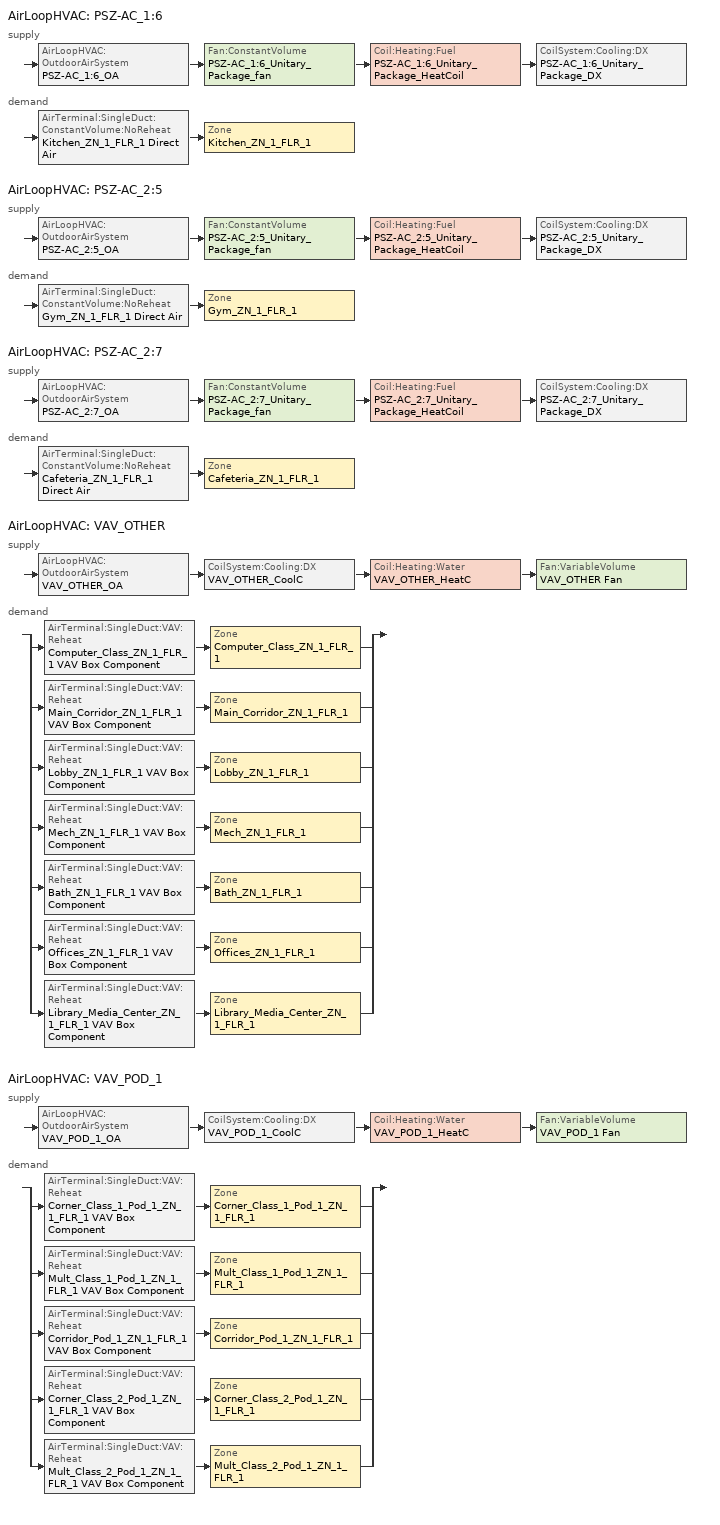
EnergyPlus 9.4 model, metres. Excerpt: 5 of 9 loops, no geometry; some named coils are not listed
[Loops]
AirLoopHVAC 'PSZ-AC_1:6'
 supply: AirLoopHVAC:OutdoorAirSystem 'PSZ-AC_1:6_OA' > Fan:ConstantVolume 'PSZ-AC_1:6_Unitary_Package_fan' > Coil:Heating:Fuel 'PSZ-AC_1:6_Unitary_Package_HeatCoil' > CoilSystem:Cooling:DX 'PSZ-AC_1:6_Unitary_Package_DX'
 demand: AirTerminal:SingleDuct:ConstantVolume:NoReheat 'Kitchen_ZN_1_FLR_1 Direct Air' > Zone 'Kitchen_ZN_1_FLR_1'
AirLoopHVAC 'PSZ-AC_2:5'
 supply: AirLoopHVAC:OutdoorAirSystem 'PSZ-AC_2:5_OA' > Fan:ConstantVolume 'PSZ-AC_2:5_Unitary_Package_fan' > Coil:Heating:Fuel 'PSZ-AC_2:5_Unitary_Package_HeatCoil' > CoilSystem:Cooling:DX 'PSZ-AC_2:5_Unitary_Package_DX'
 demand: AirTerminal:SingleDuct:ConstantVolume:NoReheat 'Gym_ZN_1_FLR_1 Direct Air' > Zone 'Gym_ZN_1_FLR_1'
AirLoopHVAC 'PSZ-AC_2:7'
 supply: AirLoopHVAC:OutdoorAirSystem 'PSZ-AC_2:7_OA' > Fan:ConstantVolume 'PSZ-AC_2:7_Unitary_Package_fan' > Coil:Heating:Fuel 'PSZ-AC_2:7_Unitary_Package_HeatCoil' > CoilSystem:Cooling:DX 'PSZ-AC_2:7_Unitary_Package_DX'
 demand: AirTerminal:SingleDuct:ConstantVolume:NoReheat 'Cafeteria_ZN_1_FLR_1 Direct Air' > Zone 'Cafeteria_ZN_1_FLR_1'
AirLoopHVAC 'VAV_OTHER'
 supply: AirLoopHVAC:OutdoorAirSystem 'VAV_OTHER_OA' > CoilSystem:Cooling:DX 'VAV_OTHER_CoolC' > Coil:Heating:Water 'VAV_OTHER_HeatC' > Fan:VariableVolume 'VAV_OTHER Fan'
 demand: split
  | AirTerminal:SingleDuct:VAV:Reheat 'Computer_Class_ZN_1_FLR_1 VAV Box Component' > Zone 'Computer_Class_ZN_1_FLR_1'
  | AirTerminal:SingleDuct:VAV:Reheat 'Main_Corridor_ZN_1_FLR_1 VAV Box Component' > Zone 'Main_Corridor_ZN_1_FLR_1'
  | AirTerminal:SingleDuct:VAV:Reheat 'Lobby_ZN_1_FLR_1 VAV Box Component' > Zone 'Lobby_ZN_1_FLR_1'
  | AirTerminal:SingleDuct:VAV:Reheat 'Mech_ZN_1_FLR_1 VAV Box Component' > Zone 'Mech_ZN_1_FLR_1'
  | AirTerminal:SingleDuct:VAV:Reheat 'Bath_ZN_1_FLR_1 VAV Box Component' > Zone 'Bath_ZN_1_FLR_1'
  | AirTerminal:SingleDuct:VAV:Reheat 'Offices_ZN_1_FLR_1 VAV Box Component' > Zone 'Offices_ZN_1_FLR_1'
  | AirTerminal:SingleDuct:VAV:Reheat 'Library_Media_Center_ZN_1_FLR_1 VAV Box Component' > Zone 'Library_Media_Center_ZN_1_FLR_1'
AirLoopHVAC 'VAV_POD_1'
 supply: AirLoopHVAC:OutdoorAirSystem 'VAV_POD_1_OA' > CoilSystem:Cooling:DX 'VAV_POD_1_CoolC' > Coil:Heating:Water 'VAV_POD_1_HeatC' > Fan:VariableVolume 'VAV_POD_1 Fan'
 demand: split
  | AirTerminal:SingleDuct:VAV:Reheat 'Corner_Class_1_Pod_1_ZN_1_FLR_1 VAV Box Component' > Zone 'Corner_Class_1_Pod_1_ZN_1_FLR_1'
  | AirTerminal:SingleDuct:VAV:Reheat 'Mult_Class_1_Pod_1_ZN_1_FLR_1 VAV Box Component' > Zone 'Mult_Class_1_Pod_1_ZN_1_FLR_1'
  | AirTerminal:SingleDuct:VAV:Reheat 'Corridor_Pod_1_ZN_1_FLR_1 VAV Box Component' > Zone 'Corridor_Pod_1_ZN_1_FLR_1'
  | AirTerminal:SingleDuct:VAV:Reheat 'Corner_Class_2_Pod_1_ZN_1_FLR_1 VAV Box Component' > Zone 'Corner_Class_2_Pod_1_ZN_1_FLR_1'
  | AirTerminal:SingleDuct:VAV:Reheat 'Mult_Class_2_Pod_1_ZN_1_FLR_1 VAV Box Component' > Zone 'Mult_Class_2_Pod_1_ZN_1_FLR_1'
[AirLoopHVAC] Design supply air flow rate=Autosize
PSZ-AC_1:6; PSZ-AC_2:5; PSZ-AC_2:7; VAV_OTHER; VAV_POD_1
[AirTerminal:SingleDuct:ConstantVolume:NoReheat] Availability schedule=ALWAYS_ON; Maximum air flow rate=Autosize
Cafeteria_ZN_1_FLR_1 Direct Air; Gym_ZN_1_FLR_1 Direct Air; Kitchen_ZN_1_FLR_1 Direct Air
[AirTerminal:SingleDuct:VAV:Reheat] Availability schedule=ALWAYS_ON; Convergence tolerance=0.001; Damper heating action=ReverseWithLimits; Maximum air flow rate=Autosize; Maximum flow fraction during reheat=0.5; Maximum hot water or steam flow rate=Autosize; Maximum reheat air temperature=40; Minimum hot water or steam flow rate=0; Zone minimum air flow input method=Constant
Name | Constant minimum air flow fraction | Reheat coil
Bath_ZN_1_FLR_1 VAV Box Component | 0.2 | Bath_ZN_1_FLR_1 VAV Box Reheat Coil
Computer_Class_ZN_1_FLR_1 VAV Box Component | 1 | Computer_Class_ZN_1_FLR_1 VAV Box Reheat Coil
Corner_Class_1_Pod_1_ZN_1_FLR_1 VAV Box Component | 0.5 | Corner_Class_1_Pod_1_ZN_1_FLR_1 VAV Box Reheat Coil
Corner_Class_2_Pod_1_ZN_1_FLR_1 VAV Box Component | 0.5 | Corner_Class_2_Pod_1_ZN_1_FLR_1 VAV Box Reheat Coil
Corridor_Pod_1_ZN_1_FLR_1 VAV Box Component | 0.2 | Corridor_Pod_1_ZN_1_FLR_1 VAV Box Reheat Coil
Library_Media_Center_ZN_1_FLR_1 VAV Box Component | 0.579947 | Library_Media_Center_ZN_1_FLR_1 VAV Box Reheat Coil
Lobby_ZN_1_FLR_1 VAV Box Component | 0.203567 | Lobby_ZN_1_FLR_1 VAV Box Reheat Coil
Main_Corridor_ZN_1_FLR_1 VAV Box Component | 0.336322 | Main_Corridor_ZN_1_FLR_1 VAV Box Reheat Coil
Mech_ZN_1_FLR_1 VAV Box Component | 0.2 | Mech_ZN_1_FLR_1 VAV Box Reheat Coil
Mult_Class_1_Pod_1_ZN_1_FLR_1 VAV Box Component | 0.651514 | Mult_Class_1_Pod_1_ZN_1_FLR_1 VAV Box Reheat Coil
Mult_Class_2_Pod_1_ZN_1_FLR_1 VAV Box Component | 0.858611 | Mult_Class_2_Pod_1_ZN_1_FLR_1 VAV Box Reheat Coil
Offices_ZN_1_FLR_1 VAV Box Component | 0.27604 | Offices_ZN_1_FLR_1 VAV Box Reheat Coil
[AvailabilityManager:NightCycle] Applicability schedule=Always_On; Control type=CycleOnAny; Cycling run time=1800; Cycling run time control type=FixedRunTime; Fan schedule=HVACOperationSchd; Thermostat tolerance=1
PSZ-AC_1:6 Availability Manager; PSZ-AC_2:5 Availability Manager; PSZ-AC_2:7 Availability Manager; VAV_OTHER Availability Manager; VAV_POD_1 Availability Manager; VAV_POD_2 Availability Manager; VAV_POD_3 Availability Manager
[Coil:Cooling:DX:TwoSpeed] Availability schedule=ALWAYS_ON
Name | Energy input ratio function of flow fraction curve | Energy input ratio function of temperature curve | High speed gross rated cooling cop | High speed gross rated total cooling capacity | High speed rated air flow rate | High speed rated sensible heat ratio | Low speed energy input ratio function of temperature curve | Low speed gross rated cooling cop | Low speed gross rated sensible heat ratio | Low speed gross rated total cooling capacity | Low speed rated air flow rate | Low speed total cooling capacity function of temperature curve | Part load fraction correlation curve | Total cooling capacity function of flow fraction curve | Total cooling capacity function of temperature curve
PSZ-AC_1:6_Unitary_Package_CoolCoil | PSZ-AC_1:6_Unitary_PackagecoolEIRFFF | PSZ-AC_1:6_Unitary_PackagecoolEIRFT | 3.79883 | 26850.07 | 1.57348 | 0.78766 | PSZ-AC_1:6_Unitary_PackagecoolEIRFT | 3.79883 | 0.78766 | 13425 | 1.04899 | PSZ-AC_1:6_Unitary_PackagecoolCapFT | PSZ-AC_1:6_Unitary_PackagecoolPLR | PSZ-AC_1:6_Unitary_PackagecoolFFF | PSZ-AC_1:6_Unitary_PackagecoolCapFT
PSZ-AC_2:5_Unitary_Package_CoolCoil | PSZ-AC_2:5_Unitary_PackagecoolEIRFFF | PSZ-AC_2:5_Unitary_PackagecoolEIRFT | 4.11713 | 15055.82 | 0.88609 | 0.78918 | PSZ-AC_2:5_Unitary_PackagecoolEIRFT | 4.11713 | 0.78918 | 7527.91 | 0.590727 | PSZ-AC_2:5_Unitary_PackagecoolCapFT | PSZ-AC_2:5_Unitary_PackagecoolPLR | PSZ-AC_2:5_Unitary_PackagecoolFFF | PSZ-AC_2:5_Unitary_PackagecoolCapFT
PSZ-AC_2:7_Unitary_Package_CoolCoil | PSZ-AC_2:7_Unitary_PackagecoolEIRFFF | PSZ-AC_2:7_Unitary_PackagecoolEIRFT | 3.79883 | 26768.69 | 1.48809 | 0.76933 | PSZ-AC_2:7_Unitary_PackagecoolEIRFT | 3.79883 | 0.76933 | 13384.3 | 0.99206 | PSZ-AC_2:7_Unitary_PackagecoolCapFT | PSZ-AC_2:7_Unitary_PackagecoolPLR | PSZ-AC_2:7_Unitary_PackagecoolFFF | PSZ-AC_2:7_Unitary_PackagecoolCapFT
VAV_OTHER_CoolC DXCoil | VAV_OTHER_CoolCLennoxStandard10Ton_TGA120S2B_EIRFFF | VAV_OTHER_CoolCLennoxStandard10Ton_TGA120S2B_EIRFT | 3.39929 | Autosize | Autosize | Autosize | VAV_OTHER_CoolCLennoxStandard10Ton_TGA120S2B_EIRFT | 3.39929 | 0.69 | Autosize | Autosize | VAV_OTHER_CoolCLennoxStandard10Ton_TGA120S2B_CapFT | VAV_OTHER_CoolCLennoxStandard10Ton_TGA120S2B_PLR | VAV_OTHER_CoolCLennoxStandard10Ton_TGA120S2B_CapFF | VAV_OTHER_CoolCLennoxStandard10Ton_TGA120S2B_CapFT
VAV_POD_1_CoolC DXCoil | VAV_POD_1_CoolCLennoxStandard10Ton_TGA120S2B_EIRFFF | VAV_POD_1_CoolCLennoxStandard10Ton_TGA120S2B_EIRFT | 3.73224 | Autosize | Autosize | Autosize | VAV_POD_1_CoolCLennoxStandard10Ton_TGA120S2B_EIRFT | 3.73224 | 0.69 | Autosize | Autosize | VAV_POD_1_CoolCLennoxStandard10Ton_TGA120S2B_CapFT | VAV_POD_1_CoolCLennoxStandard10Ton_TGA120S2B_PLR | VAV_POD_1_CoolCLennoxStandard10Ton_TGA120S2B_CapFF | VAV_POD_1_CoolCLennoxStandard10Ton_TGA120S2B_CapFT
[Coil:Heating:Fuel] Availability schedule=ALWAYS_ON; Burner efficiency=0.8; Fuel type=NaturalGas; Nominal capacity=Autosize
PSZ-AC_1:6_Unitary_Package_HeatCoil; PSZ-AC_2:5_Unitary_Package_HeatCoil; PSZ-AC_2:7_Unitary_Package_HeatCoil
[Coil:Heating:Water] Availability schedule=ALWAYS_ON; Maximum water flow rate=Autosize; Performance input method=UFactorTimesAreaAndDesignWaterFlowRate; Rated capacity=Autosize; Rated inlet air temperature=12.8; Rated inlet water temperature=82.2; Rated outlet air temperature=40; Rated outlet water temperature=71.1; U factor times area value=Autosize
VAV_OTHER_HeatC; VAV_POD_1_HeatC
[CoilSystem:Cooling:DX] Availability schedule=ALWAYS_ON
Name | Cooling coil
PSZ-AC_1:6_Unitary_Package_DX | PSZ-AC_1:6_Unitary_Package_CoolCoil
PSZ-AC_2:5_Unitary_Package_DX | PSZ-AC_2:5_Unitary_Package_CoolCoil
PSZ-AC_2:7_Unitary_Package_DX | PSZ-AC_2:7_Unitary_Package_CoolCoil
VAV_OTHER_CoolC | VAV_OTHER_CoolC DXCoil
VAV_POD_1_CoolC | VAV_POD_1_CoolC DXCoil
[Controller:MechanicalVentilation] Availability schedule=MinOA_MotorizedDamper_Sched; Demand controlled ventilation=Yes; System outdoor air method=VentilationRateProcedure
Name | Zone or zonelist name 1 | Design specification outdoor air object name 1 | Design specification zone air distribution object name 1 | Zone or zonelist name 2 | Design specification outdoor air object name 2 | Design specification zone air distribution object name 2 | Zone or zonelist name 3 | Design specification outdoor air object name 3 | Design specification zone air distribution object name 3 | Zone or zonelist name 4 | Design specification outdoor air object name 4 | Design specification zone air distribution object name 4 | Zone or zonelist name 5 | Design specification outdoor air object name 5 | Design specification zone air distribution object name 5 | Zone or zonelist name 6 | Design specification outdoor air object name 6 | Design specification zone air distribution object name 6 | Zone or zonelist name 7 | Design specification outdoor air object name 7 | Design specification zone air distribution object name 7
VAV_OTHER_DCV | Computer_Class_ZN_1_FLR_1 | CM DSOA Computer_Class_ZN_1_FLR_1 | CM DSZAD Computer_Class_ZN_1_FLR_1 | Main_Corridor_ZN_1_FLR_1 | CM DSOA Main_Corridor_ZN_1_FLR_1 | CM DSZAD Main_Corridor_ZN_1_FLR_1 | Lobby_ZN_1_FLR_1 | CM DSOA Lobby_ZN_1_FLR_1 | CM DSZAD Lobby_ZN_1_FLR_1 | Mech_ZN_1_FLR_1 | CM DSOA Mech_ZN_1_FLR_1 | CM DSZAD Mech_ZN_1_FLR_1 | Bath_ZN_1_FLR_1 | CM DSOA Bath_ZN_1_FLR_1 | CM DSZAD Bath_ZN_1_FLR_1 | Offices_ZN_1_FLR_1 | CM DSOA Offices_ZN_1_FLR_1 | CM DSZAD Offices_ZN_1_FLR_1 | Library_Media_Center_ZN_1_FLR_1 | CM DSOA Library_Media_Center_ZN_1_FLR_1 | CM DSZAD Library_Media_Center_ZN_1_FLR_1
VAV_POD_1_DCV | Corner_Class_1_Pod_1_ZN_1_FLR_1 | Classroom_OA_Design_Spec | Pod_Zones_Air_Distribution | Mult_Class_1_Pod_1_ZN_1_FLR_1 | Classroom_OA_Design_Spec | Pod_Zones_Air_Distribution | Corridor_Pod_1_ZN_1_FLR_1 | Corridor_OA_Design_Spec | Pod_Zones_Air_Distribution | Corner_Class_2_Pod_1_ZN_1_FLR_1 | Classroom_OA_Design_Spec | Pod_Zones_Air_Distribution | Mult_Class_2_Pod_1_ZN_1_FLR_1 | Classroom_OA_Design_Spec | Pod_Zones_Air_Distribution
[Controller:OutdoorAir] Economizer control action type=ModulateFlow; Lockout type=NoLockout; Maximum outdoor air flow rate=Autosize; Minimum limit type=FixedMinimum
Name | Economizer control type | Maximum fraction of outdoor air schedule | Minimum outdoor air flow rate | Minimum outdoor air schedule | Mechanical ventilation controller
PSZ-AC_1:6_OA_Controller | DifferentialDryBulb | PSZ1_6_Timestep_Econ_Eff_SCH | Autosize | Kitchen_Exhaust_SCH
PSZ-AC_2:5_OA_Controller | NoEconomizer | PSZ2_5_Timestep_Econ_Eff_SCH | Autosize | MinOA_MotorizedDamper_Sched
PSZ-AC_2:7_OA_Controller | DifferentialDryBulb | PSZ2_7_Timestep_Econ_Eff_SCH | Autosize | MinOA_MotorizedDamper_Sched
VAV_OTHER_OA_Controller | DifferentialDryBulb |  | 0 | MinOA_MotorizedDamper_Sched | VAV_OTHER_DCV
VAV_POD_1_OA_Controller | DifferentialDryBulb |  | 0 | MinOA_MotorizedDamper_Sched | VAV_POD_1_DCV
[Controller:WaterCoil] Action=Normal; Actuator variable=Flow; Control variable=Temperature; Controller convergence tolerance=0.0001; Maximum actuated flow=Autosize; Minimum actuated flow=0
VAV_OTHER_HeatC_Controller; VAV_POD_1_HeatC_Controller
[DesignSpecification:OutdoorAir]
Name | Outdoor air flow per person | Outdoor air method | Outdoor air flow per zone floor area | Outdoor air flow per zone
CM DSOA Bath_ZN_1_FLR_1 | 1e-08 | Sum
CM DSOA Computer_Class_ZN_1_FLR_1 | 1e-08 | Sum | 0.00187948
CM DSOA Library_Media_Center_ZN_1_FLR_1 | 1e-08 | Sum | 0.000863546
CM DSOA Lobby_ZN_1_FLR_1; CM DSOA Main_Corridor_ZN_1_FLR_1; Corridor_OA_Design_Spec | 1e-08 | Sum | 0.000304781
CM DSOA Mech_ZN_1_FLR_1 | 1e-08 | Sum | 0
CM DSOA Offices_ZN_1_FLR_1 | 1e-08 | Sum | 0.000431773
Classroom_OA_Design_Spec | 0.00472 | Sum | 0.00060972
SZ DSOA Bath_ZN_1_FLR_1 |  | Flow/Zone
SZ DSOA Cafeteria_ZN_1_FLR_1 |  | Flow/Area | 0.0047241
SZ DSOA Computer_Class_ZN_1_FLR_1; SZ DSOA Corner_Class_1_Pod_1_ZN_1_FLR_1; SZ DSOA Corner_Class_2_Pod_1_ZN_1_FLR_1; SZ DSOA Mult_Class_1_Pod_1_ZN_1_FLR_1; SZ DSOA Mult_Class_2_Pod_1_ZN_1_FLR_1 |  | Flow/Area | 0.00187948
SZ DSOA Corridor_Pod_1_ZN_1_FLR_1; SZ DSOA Lobby_ZN_1_FLR_1; SZ DSOA Main_Corridor_ZN_1_FLR_1 |  | Flow/Area | 0.000304781
SZ DSOA Gym_ZN_1_FLR_1 |  | Flow/Area | 0.00152391
SZ DSOA Kitchen_ZN_1_FLR_1 |  | Maximum | 0.00117818 | 0.197746
SZ DSOA Library_Media_Center_ZN_1_FLR_1 |  | Flow/Area | 0.000863546
SZ DSOA Mech_ZN_1_FLR_1 |  | Flow/Area | 0
SZ DSOA Offices_ZN_1_FLR_1 |  | Flow/Area | 0.000431773
[DesignSpecification:ZoneAirDistribution] Zone air distribution effectiveness in cooling mode=1; Zone air distribution effectiveness in heating mode=1
CM DSZAD Bath_ZN_1_FLR_1; CM DSZAD Computer_Class_ZN_1_FLR_1; CM DSZAD Library_Media_Center_ZN_1_FLR_1; CM DSZAD Lobby_ZN_1_FLR_1; CM DSZAD Main_Corridor_ZN_1_FLR_1; CM DSZAD Mech_ZN_1_FLR_1; CM DSZAD Offices_ZN_1_FLR_1; Pod_Zones_Air_Distribution
[ElectricLoadCenter:Transformer]
Transformer 1: Availability schedule=Always_On; Conductor material=Aluminum; Consider transformer loss for utility cost=Yes; Fraction of eddy current losses=0.1; Full load temperature rise=150; Meter name 1=Wired_LTG_Electricity; Meter name 2=InteriorEquipment:Electricity; Nameplate efficiency=0.987; Per unit load for nameplate efficiency=0.35; Performance input method=NominalEfficiency; Phase=3; Rated capacity=112500; Reference temperature for nameplate efficiency=75; Transformer usage=PowerInFromGrid
[EnergyManagementSystem:Actuator]
Name | Actuated component control type | Actuated component type | Actuated component unique
Bath_ZN_1_FLR_1_LAr | Electricity Rate | Lights | Bath_ZN_1_FLR_1_lights
BoilerCurve | Curve Result | Curve | HEATSYS1 BOILER EFFICIENCY CURVE
CLGSETP_SCH_Actuator | Schedule Value | Schedule:Compact | CLGSETP_SCH_Yes_Optimum
Cafeteria_ZN_1_FLR_1_LAr | Electricity Rate | Lights | Cafeteria_ZN_1_FLR_1_lights
PSZ1_6_Fan_Pressure | Fan Pressure Rise | Fan | PSZ-AC_1:6_Unitary_Package_fan
PSZ2_5_Fan_Pressure | Fan Pressure Rise | Fan | PSZ-AC_2:5_Unitary_Package_fan
PSZ2_7_Fan_Pressure | Fan Pressure Rise | Fan | PSZ-AC_2:7_Unitary_Package_fan
[EnergyManagementSystem:InternalVariable]
Name | Internal data index key | Internal data type
Bath_ZN_1_FLR_1_Area | Bath_ZN_1_FLR_1 | Zone Floor Area
Cafeteria_ZN_1_FLR_1_Area | Cafeteria_ZN_1_FLR_1 | Zone Floor Area
Gym_ZN_1_FLR_1_Area | Gym_ZN_1_FLR_1 | Zone Floor Area
Kitchen_ZN_1_FLR_1_Area | Kitchen_ZN_1_FLR_1 | Zone Floor Area
LMC_ZN_1_FLR_1_Area | Library_Media_Center_ZN_1_FLR_1 | Zone Floor Area
Lobby_ZN_1_FLR_1_Area | Lobby_ZN_1_FLR_1 | Zone Floor Area
Main_Corridor_ZN_1_FLR_1_Area | Main_Corridor_ZN_1_FLR_1 | Zone Floor Area
Mech_ZN_1_FLR_1_Area | Mech_ZN_1_FLR_1 | Zone Floor Area
Offices_ZN_1_FLR_1_Area | Offices_ZN_1_FLR_1 | Zone Floor Area
PSZ1_6_DesignFlowMass | PSZ-AC_1:6_OA_CONTROLLER | Outdoor Air Controller Maximum Mass Flow Rate
PSZ1_6_Fan_DesignPressure | PSZ-AC_1:6_Unitary_Package_fan | Fan Nominal Pressure Rise
PSZ1_6_OADesignMass | PSZ-AC_1:6_OA_CONTROLLER | Outdoor Air Controller Minimum Mass Flow Rate
PSZ2_5_DesignFlowMass | PSZ-AC_2:5_OA_CONTROLLER | Outdoor Air Controller Maximum Mass Flow Rate
PSZ2_5_Fan_DesignPressure | PSZ-AC_2:5_Unitary_Package_fan | Fan Nominal Pressure Rise
PSZ2_5_OADesignMass | PSZ-AC_2:5_OA_CONTROLLER | Outdoor Air Controller Minimum Mass Flow Rate
PSZ2_7_DesignFlowMass | PSZ-AC_2:7_OA_CONTROLLER | Outdoor Air Controller Maximum Mass Flow Rate
PSZ2_7_Fan_DesignPressure | PSZ-AC_2:7_Unitary_Package_fan | Fan Nominal Pressure Rise
PSZ2_7_OADesignMass | PSZ-AC_2:7_OA_CONTROLLER | Outdoor Air Controller Minimum Mass Flow Rate
cCL1_Pod_1_ZN_1_FLR_1_Area | Corner_Class_1_Pod_1_ZN_1_FLR_1 | Zone Floor Area
cCL2_Pod_1_ZN_1_FLR_1_Area | Corner_Class_2_Pod_1_ZN_1_FLR_1 | Zone Floor Area
cPCLZN_1_FLR_1_Area | Computer_Class_ZN_1_FLR_1 | Zone Floor Area
cPOD1_ZN_1_FLR_1_Area | Corridor_Pod_1_ZN_1_FLR_1 | Zone Floor Area
mCl1_Pod_1_ZN_1_FLR_1_Area | Mult_Class_1_Pod_1_ZN_1_FLR_1 | Zone Floor Area
mCl2_Pod_1_ZN_1_FLR_1_Area | Mult_Class_2_Pod_1_ZN_1_FLR_1 | Zone Floor Area
[EnergyManagementSystem:Sensor]
Name | Output variable or output meter index key | Output variable or output meter
Bath_ZN_1_FLR_1_LSr | Bath_ZN_1_FLR_1 | Zone Lights Electricity Rate
Bath_ZN_1_FLR_1_OSr; Lobby_ZN_1_FLR_1_OSr; Main_Corridor_ZN_1_FLR_1_OSr; Mech_ZN_1_FLR_1_OSr; cCL1_Pod_1_ZN_1_FLR_1_OSr; cPOD1_ZN_1_FLR_1_OSr; cPOD2_ZN_1_FLR_1_OSr; cPOD3_ZN_1_FLR_1_OSr | Corner_Class_1_Pod_1_ZN_1_FLR_1 | People Occupant Count
CAFETERIA_ZN_1_FLR_1_Temp | CAFETERIA_ZN_1_FLR_1 Air Node | System Node Temperature
Cafeteria_ZN_1_FLR_1_LSr | Cafeteria_ZN_1_FLR_1 | Zone Lights Electricity Rate
Cafeteria_ZN_1_FLR_1_OSr | Cafeteria_ZN_1_FLR_1 | People Occupant Count
GYM_ZN_1_FLR_1_Temp | GYM_ZN_1_FLR_1 Air Node | System Node Temperature
Gym_ZN_1_FLR_1_LSr | Gym_ZN_1_FLR_1 | Zone Lights Electricity Rate
Gym_ZN_1_FLR_1_OSr | Gym_ZN_1_FLR_1 | People Occupant Count
KITCHEN_ZN_1_FLR_1_Temp | KITCHEN_ZN_1_FLR_1 Air Node | System Node Temperature
Kitchen_ZN_1_FLR_1_LSr | Kitchen_ZN_1_FLR_1 | Zone Lights Electricity Rate
Kitchen_ZN_1_FLR_1_OSr | Kitchen_ZN_1_FLR_1 | People Occupant Count
LMC_ZN_1_FLR_1_LSr | Library_Media_Center_ZN_1_FLR_1 | Zone Lights Electricity Rate
LMC_ZN_1_FLR_1_OSr | Library_Media_Center_ZN_1_FLR_1 | People Occupant Count
Lobby_ZN_1_FLR_1_LSr | Lobby_ZN_1_FLR_1 | Zone Lights Electricity Rate
Main_Corridor_ZN_1_FLR_1_LSr | Main_Corridor_ZN_1_FLR_1 | Zone Lights Electricity Rate
Mech_ZN_1_FLR_1_LSr | Mech_ZN_1_FLR_1 | Zone Lights Electricity Rate
Offices_ZN_1_FLR_1_LSr | Offices_ZN_1_FLR_1 | Zone Lights Electricity Rate
Offices_ZN_1_FLR_1_OSr | Offices_ZN_1_FLR_1 | People Occupant Count
PSZ1_6_Econo_Status | PSZ-AC_1:6 | Air System Outdoor Air Economizer Status
PSZ1_6_HeatingRTF | PSZ-AC_1:6_Unitary_Package_HeatCoil | Heating Coil Runtime Fraction
PSZ1_6_OAFlowMass | PSZ-AC_1:6_OAInlet Node | System Node Mass Flow Rate
PSZ1_6_RTF | PSZ-AC_1:6_Unitary_Package_CoolCoil | Cooling Coil Runtime Fraction
PSZ1_6_SpeedRatio | PSZ-AC_1:6_Unitary_Package_DX | Coil System Compressor Speed Ratio
PSZ2_5_Econo_Status | PSZ-AC_2:5 | Air System Outdoor Air Economizer Status
PSZ2_5_HeatingRTF | PSZ-AC_2:5_Unitary_Package_HeatCoil | Heating Coil Runtime Fraction
PSZ2_5_OAFlowMass | PSZ-AC_2:5_OAInlet Node | System Node Mass Flow Rate
PSZ2_5_RTF | PSZ-AC_2:5_Unitary_Package_CoolCoil | Cooling Coil Runtime Fraction
PSZ2_5_SpeedRatio | PSZ-AC_2:5_Unitary_Package_DX | Coil System Compressor Speed Ratio
PSZ2_7_Econo_Status | PSZ-AC_2:7 | Air System Outdoor Air Economizer Status
PSZ2_7_HeatingRTF | PSZ-AC_2:7_Unitary_Package_HeatCoil | Heating Coil Runtime Fraction
PSZ2_7_OAFlowMass | PSZ-AC_2:7_OAInlet Node | System Node Mass Flow Rate
PSZ2_7_RTF | PSZ-AC_2:7_Unitary_Package_CoolCoil | Cooling Coil Runtime Fraction
PSZ2_7_SpeedRatio | PSZ-AC_2:7_Unitary_Package_DX | Coil System Compressor Speed Ratio
cCL1_Pod_1_ZN_1_FLR_1_LSr | Corner_Class_1_Pod_1_ZN_1_FLR_1 | Zone Lights Electricity Rate
cCL2_Pod_1_ZN_1_FLR_1_LSr | Corner_Class_2_Pod_1_ZN_1_FLR_1 | Zone Lights Electricity Rate
cCL2_Pod_1_ZN_1_FLR_1_OSr | Corner_Class_2_Pod_1_ZN_1_FLR_1 | People Occupant Count
cPCLZN_1_FLR_1_LSr | Computer_Class_ZN_1_FLR_1 | Zone Lights Electricity Rate
cPCLZN_1_FLR_1_OSr | Computer_Class_ZN_1_FLR_1 | People Occupant Count
cPOD1_ZN_1_FLR_1_LSr | Corridor_Pod_1_ZN_1_FLR_1 | Zone Lights Electricity Rate
mCl1_Pod_1_ZN_1_FLR_1_LSr | Mult_Class_1_Pod_1_ZN_1_FLR_1 | Zone Lights Electricity Rate
mCl1_Pod_1_ZN_1_FLR_1_OSr | Mult_Class_1_Pod_1_ZN_1_FLR_1 | People Occupant Count
mCl2_Pod_1_ZN_1_FLR_1_LSr | Mult_Class_2_Pod_1_ZN_1_FLR_1 | Zone Lights Electricity Rate
mCl2_Pod_1_ZN_1_FLR_1_OSr | Mult_Class_2_Pod_1_ZN_1_FLR_1 | People Occupant Count
[Fan:ConstantVolume] Availability schedule=HVACOperationSchd; Maximum flow rate=Autosize; Motor in airstream fraction=1; Pressure rise=622.5
Name | Fan total efficiency | Motor efficiency
PSZ-AC_1:6_Unitary_Package_fan; PSZ-AC_2:7_Unitary_Package_fan | 0.58175 | 0.895
PSZ-AC_2:5_Unitary_Package_fan | 0.56225 | 0.865
[Fan:VariableVolume] Availability schedule=HVACOperationSchd; End use subcategory=Fan Energy; Fan power coefficient 1=0.0408; Fan power coefficient 2=0.088; Fan power coefficient 3=-0.0729; Fan power coefficient 4=0.9437; Fan power coefficient 5=0; Fan power minimum flow fraction=0.25; Fan power minimum flow rate input method=Fraction; Fan total efficiency=0.6006; Maximum flow rate=Autosize; Motor efficiency=0.924; Motor in airstream fraction=1; Pressure rise=1389.42
VAV_OTHER Fan; VAV_POD_1 Fan
[Fan:ZoneExhaust] End use subcategory=Zone Exhaust Fans
Name | Availability schedule | Balanced exhaust fraction schedule | Fan total efficiency | Maximum flow rate | Pressure rise
Bath_ZN_1_FLR_1 Exhaust Fan | Hours_of_operation | Bath_ZN_1_FLR_1 Exhaust Fan Balanced Exhaust Fraction Schedule | 0.385 | 0.283168 | 125
Cafeteria_ZN_1_FLR_1 Dummy Exhaust Fan | Kitchen_Exhaust_SCH |  | 1 | 1.38186 | 0
Gym_ZN_1_FLR_1 Dummy Exhaust Fan | Kitchen_Exhaust_SCH |  | 1 | 0.544155 | 0
Kitchen_ZN_1_FLR_1 Exhaust Fan | Kitchen_Exhaust_SCH | Kitchen Exhaust Fan Balanced Exhaust Fraction Schedule | 0.385 | 2.12376 | 125
Library_Media_Center_ZN_1_FLR_1 Dummy Exhaust Fan | Hours_of_operation |  | 1 | 0.283168 | 0
[Refrigeration:Case] Zone=Kitchen_ZN_1_FLR_1; Anti sweat heater control type=None; Availability schedule=ALWAYS_ON; Case anti sweat heater power per unit length=0; Case height=0; Case length=3.66; Case lighting schedule=walkin_occ_lght_sch; Defrost energy correction curve type=None; Fraction of lighting energy to case=1; Humidity at zero anti sweat heater energy=0; Latent case credit curve type=CaseTemperatureMethod; Minimum anti sweat heater power per unit length=0; Rated ambient relative humidity=55; Rated ambient temperature=23.88; Rated total cooling capacity per unit length=734; Standard case lighting power per unit length=33
Name | Case credit fraction schedule | Case defrost drip down schedule | Case defrost power per unit length | Case defrost schedule | Case defrost type | Case operating temperature | Fraction of anti sweat heater energy to case | Latent case credit curve | Operating case fan power per unit length | Rated latent heat ratio | Rated runtime fraction | Refrigerated case restocking schedule | Standard case fan power per unit length | Under case hvac return air fraction
Kitchen_ZN_1_FLR_1_Case:1_WALKINFREEZER | Kitchen_ZN_1_FLR_1_Case:1_WALKINFREEZER_CaseCreditReduxSched | Kitchen_ZN_1_FLR_1_Case:1_WALKINFREEZER_CaseDripDown2aDaySched | 547 | Kitchen_ZN_1_FLR_1_Case:1_WALKINFREEZER_CaseDefrost2aDaySched | Electric | -23 | 0 | Kitchen_ZN_1_FLR_1_Case:1_WALKINFREEZERSingleShelfHorizontal_LatentEnergyMult | 19.5143 | 0.1 | 0.4 | Kitchen_ZN_1_FLR_1_Case:1_WALKINFREEZER_WalkInStockingSched | 19.5143 | 0
Kitchen_ZN_1_FLR_1_Case:2_SELFCONTAINEDDISPLAYCASE |  |  | 0 |  | None | 2 | 0.2 | Kitchen_ZN_1_FLR_1_Case:2_SELFCONTAINEDDISPLAYCASEMultiShelfVertical_LatentEnergyMult | 15.7143 | 0.08 | 0.85 | Kitchen_ZN_1_FLR_1_Case:2_SELFCONTAINEDDISPLAYCASE_CaseStockingSched | 15.7143 | 0.05
[Refrigeration:CaseAndWalkInList]
Name | Case or walkin name 1
RACK1CaseList | Kitchen_ZN_1_FLR_1_Case:1_WALKINFREEZER
RACK2CaseList | Kitchen_ZN_1_FLR_1_Case:2_SELFCONTAINEDDISPLAYCASE
[SetpointManager:MixedAir] Control variable=Temperature
Name | Setpoint node or nodelist
PSZ-AC_1:6_HeatC Temp Manager | PSZ-AC_1:6_Unitary_PackageCoolCoil air inlet
PSZ-AC_1:6_OAMixed Air Temp Manager | PSZ-AC_1:6_OA-PSZ-AC_1:6_Unitary_PackageNode
PSZ-AC_2:5_HeatC Temp Manager | PSZ-AC_2:5_Unitary_PackageCoolCoil air inlet
PSZ-AC_2:5_OAMixed Air Temp Manager | PSZ-AC_2:5_OA-PSZ-AC_2:5_Unitary_PackageNode
PSZ-AC_2:7_HeatC Temp Manager | PSZ-AC_2:7_Unitary_PackageCoolCoil air inlet
PSZ-AC_2:7_OAMixed Air Temp Manager | PSZ-AC_2:7_OA-PSZ-AC_2:7_Unitary_PackageNode
VAV_OTHER_CoolC SAT Manager | VAV_OTHER_CoolC-VAV_OTHER_HeatCNode
VAV_OTHER_HeatC SAT Manager | VAV_OTHER_HeatC-VAV_OTHER FanNode
VAV_OTHER_OAMixed Air Temp Manager | VAV_OTHER_OA-VAV_OTHER_CoolCNode
VAV_POD_1_CoolC SAT Manager | VAV_POD_1_CoolC-VAV_POD_1_HeatCNode
VAV_POD_1_HeatC SAT Manager | VAV_POD_1_HeatC-VAV_POD_1 FanNode
VAV_POD_1_OAMixed Air Temp Manager | VAV_POD_1_OA-VAV_POD_1_CoolCNode
[SetpointManager:OutdoorAirReset] Control variable=Temperature; Outdoor high temperature=21.1; Outdoor low temperature=10; Setpoint at outdoor high temperature=12.8; Setpoint at outdoor low temperature=15.6
Name | Setpoint node or nodelist
VAV_Other SAT setpoint | VAV_Other Supply Equipment Outlet Node
VAV_POD_1 SAT setpoint | VAV_POD_1 Supply Equipment Outlet Node
[SetpointManager:SingleZone:Reheat] Control variable=Temperature; Maximum supply air temperature=50; Minimum supply air temperature=10
Name | Control zone | Setpoint node or nodelist
SupAirTemp MngrCafeteria_ZN_1_FLR_1 | Cafeteria_ZN_1_FLR_1 | PSZ-AC_2:7 Supply Equipment Outlet Node
SupAirTemp MngrGym_ZN_1_FLR_1 | Gym_ZN_1_FLR_1 | PSZ-AC_2:5 Supply Equipment Outlet Node
SupAirTemp MngrKitchen_ZN_1_FLR_1 | Kitchen_ZN_1_FLR_1 | PSZ-AC_1:6 Supply Equipment Outlet Node
[Sizing:System] 100 outdoor air in cooling=No; 100 outdoor air in heating=No; Central cooling capacity control method=OnOff; Central cooling design supply air humidity ratio=0.007; Central cooling design supply air temperature=12.8; Central heating design supply air humidity ratio=0.008; Cooling design capacity=Autosize; Cooling design capacity method=CoolingDesignCapacity; Cooling supply air flow rate=0; Cooling supply air flow rate method=DesignDay; Heating design capacity=Autosize; Heating design capacity method=HeatingDesignCapacity; Heating supply air flow rate=0; Heating supply air flow rate method=DesignDay; Precool design humidity ratio=0.008; Precool design temperature=12.8; Preheat design humidity ratio=0.008; Preheat design temperature=7; System outdoor air method=ZoneSum; Type of load to size on=Sensible; Type of zone sum to use=Coincident; Zone maximum outdoor air fraction=1
Name | Central heating design supply air temperature | Central heating maximum system air flow ratio | Design outdoor air flow rate
VAV_POD_1 | 12.8 | 0.3 | 3.46166
VAV_OTHER | 12.8 | 0.3 | 1.76328
PSZ-AC_2:5; PSZ-AC_1:6; PSZ-AC_2:7 | 40 | 1 | Autosize
[Sizing:Zone] Account for dedicated outdoor air system=No; Cooling design air flow rate=0; Cooling minimum air flow fraction=0; Dedicated outdoor air high setpoint temperature for design=Autosize; Dedicated outdoor air low setpoint temperature for design=Autosize; Dedicated outdoor air system control strategy=NeutralSupplyAir; Heating design air flow method=DesignDay; Heating design air flow rate=0; Zone cooling design supply air humidity ratio=0.007; Zone cooling design supply air temperature=12.8; Zone cooling design supply air temperature input method=SupplyAirTemperature; Zone cooling sizing factor=0; Zone heating design supply air humidity ratio=0.008; Zone heating design supply air temperature=40; Zone heating design supply air temperature input method=SupplyAirTemperature; Zone heating sizing factor=0
Name | Cooling design air flow method | Cooling minimum air flow | Design specification outdoor air object
Corner_Class_1_Pod_1_ZN_1_FLR_1 | DesignDay | 0 | SZ DSOA Corner_Class_1_Pod_1_ZN_1_FLR_1
Mult_Class_1_Pod_1_ZN_1_FLR_1 | DesignDay | 0 | SZ DSOA Mult_Class_1_Pod_1_ZN_1_FLR_1
Corridor_Pod_1_ZN_1_FLR_1 | DesignDay | 0 | SZ DSOA Corridor_Pod_1_ZN_1_FLR_1
Corner_Class_2_Pod_1_ZN_1_FLR_1 | DesignDay | 0 | SZ DSOA Corner_Class_2_Pod_1_ZN_1_FLR_1
Mult_Class_2_Pod_1_ZN_1_FLR_1 | DesignDay | 0 | SZ DSOA Mult_Class_2_Pod_1_ZN_1_FLR_1
Computer_Class_ZN_1_FLR_1 | DesignDay | 0 | SZ DSOA Computer_Class_ZN_1_FLR_1
Main_Corridor_ZN_1_FLR_1 | DesignDay | 0 | SZ DSOA Main_Corridor_ZN_1_FLR_1
Lobby_ZN_1_FLR_1 | DesignDay | 0 | SZ DSOA Lobby_ZN_1_FLR_1
Mech_ZN_1_FLR_1 | DesignDay | 0 | SZ DSOA Mech_ZN_1_FLR_1
Bath_ZN_1_FLR_1 | DesignDayWithLimit | 0 | SZ DSOA Bath_ZN_1_FLR_1
Offices_ZN_1_FLR_1 | DesignDay | 0 | SZ DSOA Offices_ZN_1_FLR_1
Gym_ZN_1_FLR_1 | DesignDay | 0 | SZ DSOA Gym_ZN_1_FLR_1
Kitchen_ZN_1_FLR_1 | DesignDayWithLimit | 0.197746 | SZ DSOA Kitchen_ZN_1_FLR_1
Cafeteria_ZN_1_FLR_1 | DesignDay | 0 | SZ DSOA Cafeteria_ZN_1_FLR_1
Library_Media_Center_ZN_1_FLR_1 | DesignDay | 0 | SZ DSOA Library_Media_Center_ZN_1_FLR_1
[ThermostatSetpoint:DualSetpoint]
Name | Cooling setpoint temperature schedule | Heating setpoint temperature schedule
Bath_ZN_1_FLR_1 DualSPSched; Mech_ZN_1_FLR_1 DualSPSched | CLGSETP_SCH_setup | HTGSETP_SCH_Setback
Cafeteria_ZN_1_FLR_1 DualSPSched; Gym_ZN_1_FLR_1 DualSPSched; Kitchen_ZN_1_FLR_1 DualSPSched | CLGSETP_SCH_NO_OPTIMUM | HTGSETP_SCH_NO_OPTIMUM
Computer_Class_ZN_1_FLR_1 DualSPSched; Corner_Class_1_Pod_1_ZN_1_FLR_1 DualSPSched; Corner_Class_2_Pod_1_ZN_1_FLR_1 DualSPSched; Corridor_Pod_1_ZN_1_FLR_1 DualSPSched; Library_Media_Center_ZN_1_FLR_1 DualSPSched; Lobby_ZN_1_FLR_1 DualSPSched; Main_Corridor_ZN_1_FLR_1 DualSPSched; Mult_Class_1_Pod_1_ZN_1_FLR_1 DualSPSched; Mult_Class_2_Pod_1_ZN_1_FLR_1 DualSPSched; Offices_ZN_1_FLR_1 DualSPSched | CLGSETP_SCH_YES_OPTIMUM | HTGSETP_SCH_YES_OPTIMUM
[WaterHeater:Mixed]
SHW Booster Water Heater: Ambient temperature indicator=Zone; Ambient temperature zone=KITCHEN_ZN_1_FLR_1; Cold water supply temperature schedule=Booster Water Inlet Temp Schedule; Deadband temperature difference=2; Heater control type=Cycle; Heater fuel type=Electricity; Heater maximum capacity=6000; Heater minimum capacity=0; Heater thermal efficiency=1; Maximum temperature limit=82.2222; Off cycle loss coefficient to ambient temperature=1.05316; Off cycle parasitic fuel type=Electricity; Off cycle parasitic heat fraction to tank=0; On cycle loss coefficient to ambient temperature=1.05316; Peak use flow rate=6.30902e-05; Setpoint temperature schedule=Booster Water Setpoint Temp Schedule; Tank volume=0.0227125; Use flow rate fraction schedule=BLDG_SWH_SCH
[ZoneControl:Thermostat] Control type schedule=Dual Zone Control Type Sched
Name | Zone or zonelist | Control 1
Bath_ZN_1_FLR_1 Thermostat | Bath_ZN_1_FLR_1 | Bath_ZN_1_FLR_1 DualSPSched
Cafeteria_ZN_1_FLR_1 Thermostat | Cafeteria_ZN_1_FLR_1 | Cafeteria_ZN_1_FLR_1 DualSPSched
Computer_Class_ZN_1_FLR_1 Thermostat | Computer_Class_ZN_1_FLR_1 | Computer_Class_ZN_1_FLR_1 DualSPSched
Corner_Class_1_Pod_1_ZN_1_FLR_1 Thermostat | Corner_Class_1_Pod_1_ZN_1_FLR_1 | Corner_Class_1_Pod_1_ZN_1_FLR_1 DualSPSched
Corner_Class_2_Pod_1_ZN_1_FLR_1 Thermostat | Corner_Class_2_Pod_1_ZN_1_FLR_1 | Corner_Class_2_Pod_1_ZN_1_FLR_1 DualSPSched
Corridor_Pod_1_ZN_1_FLR_1 Thermostat | Corridor_Pod_1_ZN_1_FLR_1 | Corridor_Pod_1_ZN_1_FLR_1 DualSPSched
Gym_ZN_1_FLR_1 Thermostat | Gym_ZN_1_FLR_1 | Gym_ZN_1_FLR_1 DualSPSched
Kitchen_ZN_1_FLR_1 Thermostat | Kitchen_ZN_1_FLR_1 | Kitchen_ZN_1_FLR_1 DualSPSched
Library_Media_Center_ZN_1_FLR_1 Thermostat | Library_Media_Center_ZN_1_FLR_1 | Library_Media_Center_ZN_1_FLR_1 DualSPSched
Lobby_ZN_1_FLR_1 Thermostat | Lobby_ZN_1_FLR_1 | Lobby_ZN_1_FLR_1 DualSPSched
Main_Corridor_ZN_1_FLR_1 Thermostat | Main_Corridor_ZN_1_FLR_1 | Main_Corridor_ZN_1_FLR_1 DualSPSched
Mech_ZN_1_FLR_1 Thermostat | Mech_ZN_1_FLR_1 | Mech_ZN_1_FLR_1 DualSPSched
Mult_Class_1_Pod_1_ZN_1_FLR_1 Thermostat | Mult_Class_1_Pod_1_ZN_1_FLR_1 | Mult_Class_1_Pod_1_ZN_1_FLR_1 DualSPSched
Mult_Class_2_Pod_1_ZN_1_FLR_1 Thermostat | Mult_Class_2_Pod_1_ZN_1_FLR_1 | Mult_Class_2_Pod_1_ZN_1_FLR_1 DualSPSched
Offices_ZN_1_FLR_1 Thermostat | Offices_ZN_1_FLR_1 | Offices_ZN_1_FLR_1 DualSPSched
[Zone equipment]
Bath_ZN_1_FLR_1: Bath_ZN_1_FLR_1 Exhaust Fan, Bath_ZN_1_FLR_1 VAV Box Component
Cafeteria_ZN_1_FLR_1: Cafeteria_ZN_1_FLR_1 Dummy Exhaust Fan, Cafeteria_ZN_1_FLR_1 Direct Air
Computer_Class_ZN_1_FLR_1: Computer_Class_ZN_1_FLR_1 VAV Box Component
Corner_Class_1_Pod_1_ZN_1_FLR_1: Corner_Class_1_Pod_1_ZN_1_FLR_1 VAV Box Component
Corner_Class_2_Pod_1_ZN_1_FLR_1: Corner_Class_2_Pod_1_ZN_1_FLR_1 VAV Box Component
Corridor_Pod_1_ZN_1_FLR_1: Corridor_Pod_1_ZN_1_FLR_1 VAV Box Component
Gym_ZN_1_FLR_1: Gym_ZN_1_FLR_1 Dummy Exhaust Fan, Gym_ZN_1_FLR_1 Direct Air
Kitchen_ZN_1_FLR_1: Kitchen_ZN_1_FLR_1 Exhaust Fan, Kitchen_ZN_1_FLR_1 Direct Air
Library_Media_Center_ZN_1_FLR_1: Library_Media_Center_ZN_1_FLR_1 Dummy Exhaust Fan, Library_Media_Center_ZN_1_FLR_1 VAV Box Component
Lobby_ZN_1_FLR_1: Lobby_ZN_1_FLR_1 VAV Box Component
Main_Corridor_ZN_1_FLR_1: Main_Corridor_ZN_1_FLR_1 VAV Box Component
Mech_ZN_1_FLR_1: Mech_ZN_1_FLR_1 VAV Box Component
Mult_Class_1_Pod_1_ZN_1_FLR_1: Mult_Class_1_Pod_1_ZN_1_FLR_1 VAV Box Component
Mult_Class_2_Pod_1_ZN_1_FLR_1: Mult_Class_2_Pod_1_ZN_1_FLR_1 VAV Box Component
Offices_ZN_1_FLR_1: Offices_ZN_1_FLR_1 VAV Box Component
[Curve:Biquadratic]
Name | Maximum value of x | Maximum value of y | Minimum value of x | Minimum value of y | Coefficient1 constant | Coefficient2 x | Coefficient3 x 2 | Coefficient4 y | Coefficient5 y 2 | Coefficient6 x y
PSZ-AC_1:6_Unitary_PackagecoolCapFT; PSZ-AC_2:5_Unitary_PackagecoolCapFT; PSZ-AC_2:7_Unitary_PackagecoolCapFT | 23.88889 | 46.11111 | 12.77778 | 21.11111 | 0.766956 | 0.0107756 | -4.14703e-05 | 0.00134961 | -0.000261144 | 0.000457488
PSZ-AC_1:6_Unitary_PackagecoolEIRFT; PSZ-AC_2:5_Unitary_PackagecoolEIRFT; PSZ-AC_2:7_Unitary_PackagecoolEIRFT | 23.88889 | 46.11111 | 12.77778 | 21.11111 | 0.297145 | 0.0430933 | -0.000748766 | 0.00597727 | 0.000482112 | -0.000956448
VAV_OTHER_CoolCLennoxStandard10Ton_TGA120S2B_CapFT; VAV_POD_1_CoolCLennoxStandard10Ton_TGA120S2B_CapFT | 22 | 46 | 17 | 29 | 0.42415 | 0.04426 | -0.00042 | 0.00333 | -8e-05 | -0.00021
VAV_OTHER_CoolCLennoxStandard10Ton_TGA120S2B_EIRFT; VAV_POD_1_CoolCLennoxStandard10Ton_TGA120S2B_EIRFT | 22 | 46 | 17 | 29 | 1.23649 | -0.02431 | 0.00057 | -0.01434 | 0.00063 | -0.00038
[Curve:Cubic] Maximum value of x=20; Minimum value of x=-35
Name | Coefficient1 constant | Coefficient2 x | Coefficient3 x 2 | Coefficient4 x 3
Kitchen_ZN_1_FLR_1_Case:1_WALKINFREEZERSingleShelfHorizontal_LatentEnergyMult | 0.0236 | 0.0006 | 0 | 0
Kitchen_ZN_1_FLR_1_Case:2_SELFCONTAINEDDISPLAYCASEMultiShelfVertical_LatentEnergyMult | 0.0265263 | 0.00107803 | 6.02558e-05 | 1.23732e-06
[Curve:Quadratic]
Name | Maximum value of x | Minimum value of x | Coefficient1 constant | Coefficient2 x | Coefficient3 x 2
PSZ-AC_1:6_Unitary_PackagecoolEIRFFF; PSZ-AC_2:5_Unitary_PackagecoolEIRFFF; PSZ-AC_2:7_Unitary_PackagecoolEIRFFF | 1.5 | 0.5 | 1.156 | -0.1816 | 0.0256
PSZ-AC_1:6_Unitary_PackagecoolFFF; PSZ-AC_2:5_Unitary_PackagecoolFFF; PSZ-AC_2:7_Unitary_PackagecoolFFF | 1.5 | 0.5 | 0.8 | 0.2 | 0
PSZ-AC_1:6_Unitary_PackagecoolPLR; PSZ-AC_2:5_Unitary_PackagecoolPLR; PSZ-AC_2:7_Unitary_PackagecoolPLR | 1 | 0 | 0.75 | 0.25 | 0
VAV_OTHER_CoolCLennoxStandard10Ton_TGA120S2B_CapFF; VAV_POD_1_CoolCLennoxStandard10Ton_TGA120S2B_CapFF | 1.13877 | 0.75918 | 0.77136 | 0.34053 | -0.11088
VAV_OTHER_CoolCLennoxStandard10Ton_TGA120S2B_EIRFFF; VAV_POD_1_CoolCLennoxStandard10Ton_TGA120S2B_EIRFFF | 1.13877 | 0.75918 | 1.2055 | -0.32953 | 0.12308
VAV_OTHER_CoolCLennoxStandard10Ton_TGA120S2B_PLR; VAV_POD_1_CoolCLennoxStandard10Ton_TGA120S2B_PLR | 1 | 0 | 0.771 | 0.229 | 0
[Schedule:Compact]
ALWAYS_ON: Through: 12/31, For: AllDays, Until: 24:00, 1
BLDG_SWH_SCH: Through: 6/15, For: SummerDesignDay, Until: 07:00, 0.05, Until: 08:00, 0.1, Until: 09:00, 0.34, Until: 10:00, 0.6, Until: 11:00, 0.63, Until: 12:00, 0.72, Until: 13:00, 0.79, Until: 14:00, 0.83, Until: 15:00, 0.61, Until: 16:00, 0.65, Until: 18:00, 0.1, Until: 19:00, 0.19, Until: 20:00, 0.25, Until: 22:00, 0.22, Until: 23:00, 0.12, Until: 24:00, 0.09, For: Weekdays, Until: 07:00, 0, Until: 08:00, 0, Until: 09:00, 0.34, Until: 10:00, 0.6, Until: 11:00, 0.63, Until: 12:00, 0.72, Until: 13:00, 0.79, Until: 14:00, 0.83, Until: 15:00, 0.61, Until: 16:00, 0.65, Until: 18:00, 0.1, Until: 19:00, 0.19, Until: 20:00, 0.25, Until: 22:00, 0, Until: 23:00, 0, Until: 24:00, 0, For: WinterDesignDay, Until: 09:00, 0.03, Until: 13:00, 0.05, Until: 24:00, 0.03, For: Saturday, Until: 09:00, 0, Until: 13:00, 0, Until: 24:00, 0, For: Sunday Holidays AllOtherDays, Until: 08:00, 0, Until: 14:00, 0, Until: 24:00, 0, Through: 9/15, For: SummerDesignDay, Until: 07:00, 0.05, Until: 18:00, 0.1, Until: 19:00, 0.19, Until: 20:00, 0.25, Until: 22:00, 0.22, Until: 23:00, 0.12, Until: 24:00, 0.09, For: Weekdays, Until: 08:00, 0, Until: 18:00, 0.1, Until: 19:00, 0.19, Until: 20:00, 0.25, Until: 22:00, 0, Until: 23:00, 0, Until: 24:00, 0, For: WinterDesignDay, Until: 09:00, 0.03, Until: 13:00, 0.05, Until: 24:00, 0.03, For: Saturday, Until: 09:00, 0, Until: 13:00, 0, Until: 24:00, 0, For: Sunday Holidays AllOtherDays, Until: 08:00, 0, Until: 14:00, 0, Until: 24:00, 0, Through: 12/31, For: SummerDesignDay, Until: 07:00, 0.05, Until: 08:00, 0.1, Until: 09:00, 0.34, Until: 10:00, 0.6, Until: 11:00, 0.63, Until: 12:00, 0.72, Until: 13:00, 0.79, Until: 14:00, 0.83, Until: 15:00, 0.61, Until: 16:00, 0.65, Until: 18:00, 0.1, Until: 19:00, 0.19, Until: 20:00, 0.25, Until: 22:00, 0.22, Until: 23:00, 0.12, Until: 24:00, 0.09, For: Weekdays, Until: 07:00, 0, Until: 08:00, 0, Until: 09:00, 0.34, Until: 10:00, 0.6, Until: 11:00, 0.63, Until: 12:00, 0.72, Until: 13:00, 0.79, Until: 14:00, 0.83, Until: 15:00, 0.61, Until: 16:00, 0.65, Until: 18:00, 0.1, Until: 19:00, 0.19, Until: 20:00, 0.25, Until: 22:00, 0, Until: 23:00, 0, Until: 24:00, 0, For: WinterDesignDay, Until: 09:00, 0.03, Until: 13:00, 0.05, Until: 24:00, 0.03, For: Saturday, Until: 09:00, 0, Until: 13:00, 0, Until: 24:00, 0, For: Sunday Holidays AllOtherDays, Until: 08:00, 0, Until: 14:00, 0, Until: 24:00, 0
Bath_ZN_1_FLR_1 Exhaust Fan Balanced Exhaust Fraction Schedule; HVACOperationSchd; Hours_of_operation: Through: 12/31, For: Weekdays SummerDesignDay WinterDesignDay, Until: 07:00, 0, Until: 21:00, 1, Until: 24:00, 0, For: WeekEnds Holidays AllOtherDays, Until: 24:00, 0
Booster Water Inlet Temp Schedule: THROUGH: 12/31, FOR: AllDays, UNTIL: 24:00, 60
Booster Water Setpoint Temp Schedule: THROUGH: 12/31, FOR: AllDays, UNTIL: 24:00, 82.22
CLGSETP_SCH_NO_OPTIMUM: Through: 12/31, For: SummerDesignDay, Until: 24:00, 24, For: WinterDesignDay, Until: 24:00, 26.7, For: Weekdays, Until: 06:00, 26.7, Until: 07:00, 24, Until: 08:00, 24, Until: 21:00, 24, Until: 24:00, 26.7, For: WeekEnds Holidays AllOtherDays, Until: 24:00, 26.7
CLGSETP_SCH_Setup: Through: 12/31, For: SummerDesignDay, Until: 24:00, 24, For: WinterDesignDay, Until: 24:00, 26.7, For: Weekdays, Until: 24:00, 26.7, For: WeekEnds Holidays AllOtherDays, Until: 09:00, 26.7, Until: 19:00, 26.7, Until: 24:00, 26.7
CLGSETP_SCH_YES_OPTIMUM: Through: 12/31, For: SummerDesignDay, Until: 24:00, 24, For: WinterDesignDay, Until: 24:00, 26.7, For: Weekdays, Until: 06:00, 26.7, Until: 07:00, 25.6, Until: 08:00, 25, Until: 21:00, 24, Until: 24:00, 26.7, For: WeekEnds Holidays AllOtherDays, Until: 24:00, 26.7
Dual Zone Control Type Sched: Through: 12/31, For: AllDays, Until: 24:00, 4
HTGSETP_SCH_NO_OPTIMUM: Through: 12/31, For: SummerDesignDay, Until: 24:00, 15.6, For: WinterDesignDay, Until: 24:00, 21, For: Weekdays, Until: 06:00, 15.6, Until: 07:00, 21, Until: 08:00, 21, Until: 21:00, 21, Until: 24:00, 15.6, For: WeekEnds Holidays AllOtherDays, Until: 24:00, 15.6
HTGSETP_SCH_Setback: Through: 12/31, For: SummerDesignDay, Until: 24:00, 15.6, For: WinterDesignDay, Until: 24:00, 21, For: Weekdays, Until: 09:00, 15.6, Until: 21:00, 15.6, Until: 24:00, 15.6, For: WeekEnds Holidays AllOtherDays, Until: 24:00, 15.6
HTGSETP_SCH_YES_OPTIMUM: Through: 12/31, For: SummerDesignDay, Until: 24:00, 15.6, For: WinterDesignDay, Until: 24:00, 21, For: Weekdays, Until: 06:00, 15.6, Until: 07:00, 17.8, Until: 08:00, 20, Until: 21:00, 21, Until: 24:00, 15.6, For: WeekEnds Holidays AllOtherDays, Until: 24:00, 15.6
Kitchen Exhaust Fan Balanced Exhaust Fraction Schedule: Through: 6/30, For: Weekdays SummerDesignDay WinterDesignDay, Until: 08:00, 0, Until: 17:00, 0.906889, Until: 24:00, 0, For: WeekEnds  Holidays AllOtherDays, Until: 24:00, 0, Through: 9/1, For: Weekdays SummerDesignDay WinterDesignDay, Until: 08:00, 0, Until: 17:00, 0.906889, Until: 21:00, 0.906889, Until: 24:00, 0, For: WeekEnds Holidays AllOtherDays, Until: 24:00, 0, Through: 12/31, For: Weekdays SummerDesignDay WinterDesignDay, Until: 08:00, 0, Until: 16:00, 0.906889, Until: 21:00, 0.906889, Until: 24:00, 0, For: WeekEnds Holidays AllOtherDays, Until: 24:00, 0
Kitchen_Exhaust_SCH: Through: 6/30, For: Weekdays SummerDesignDay WinterDesignDay, Until: 08:00, 0, Until: 17:00, 1, Until: 24:00, 0, For: WeekEnds  Holidays AllOtherDays, Until: 24:00, 0, Through: 9/1, For: Weekdays SummerDesignDay WinterDesignDay, Until: 08:00, 0, Until: 17:00, 1, Until: 21:00, 1, Until: 24:00, 0, For: WeekEnds Holidays AllOtherDays, Until: 24:00, 0, Through: 12/31, For: Weekdays SummerDesignDay WinterDesignDay, Until: 08:00, 0, Until: 16:00, 1, Until: 21:00, 1, Until: 24:00, 0, For: WeekEnds Holidays AllOtherDays, Until: 24:00, 0
Kitchen_ZN_1_FLR_1_Case:1_WALKINFREEZER_CaseCreditReduxSched: Through: 12/31, For:AllDays, Interpolate:No, Until: 7:00, 0.2, Until: 21:00, 0.4, Until: 24:00, 0.2
Kitchen_ZN_1_FLR_1_Case:1_WALKINFREEZER_CaseDefrost2aDaySched: Through: 12/31, For:AllDays, Interpolate:Average, Until: 11:00, 0, Until: 11:20, 1, Until: 23:00, 0, Until: 23:20, 1, Until: 24:00, 0
Kitchen_ZN_1_FLR_1_Case:1_WALKINFREEZER_CaseDripDown2aDaySched: Through: 12/31, For:AllDays, Interpolate:Average, Until: 11:00, 0, Until: 11:30, 1, Until: 23:00, 0, Until: 23:30, 1, Until: 24:00, 0
Kitchen_ZN_1_FLR_1_Case:1_WALKINFREEZER_WalkInStockingSched: Through: 12/31, For: Tuesday Friday, Until: 4:00, 0, Until: 5:00, 725, Until: 6:00, 417, Until: 7:00, 290, Until: 24:00, 0, For: AllOtherDays, Until: 4:00, 0, Until: 5:00, 125, Until: 6:00, 117, Until: 7:00, 90, Until: 19:00, 0, Until: 20:00, 125, Until: 21:00, 117, Until: 22:00, 90, Until: 24:00, 0
Kitchen_ZN_1_FLR_1_Case:2_SELFCONTAINEDDISPLAYCASE_CaseStockingSched: Through: 12/31, For:AllDays, Until: 6:00, 0, Until: 7:00, 50, Until: 9:00, 70, Until: 10:00, 80, Until: 11:00, 70, Until: 13:00, 50, Until: 14:00, 80, Until: 15:00, 90, Until: 16:00, 80, Until: 24:00, 0
MinOA_MotorizedDamper_Sched: Through: 12/31, For: Weekdays SummerDesignDay WinterDesignDay, Until: 08:00, 0, Until: 21:00, 1, Until: 24:00, 0, For: WeekEnds Holidays AllOtherDays, Until: 24:00, 0
walkin_occ_lght_SCH: Through: 6/30, For: Weekdays, Until: 7:00, 0.1773, Until: 21:00, 0.468, Until: 24:00, 0.1773, For: SummerDesignDay, Until: 24:00, 1, For: WinterDesignDay, Until: 24:00, 0, For: WeekEnds Holidays AllOtherDays, Until: 24:00, 0.1773, Through: 9/1, For: Weekdays, Until: 8:00, 0.1773, Until: 20:00, 0.26, Until: 24:00, 0.1773, For: SummerDesignDay, Until: 24:00, 1, For: WinterDesignDay, Until: 24:00, 0, For: WeekEnds Holidays AllOtherDays, Until: 24:00, 0.1773, Through: 12/31, For: Weekdays, Until: 7:00, 0.1773, Until: 21:00, 0.468, Until: 24:00, 0.1773, For: SummerDesignDay, Until: 24:00, 1, For: WinterDesignDay, Until: 24:00, 0, For: WeekEnds Holidays AllOtherDays, Until: 24:00, 0.1773
[Schedule:Constant] Hourly value=0.7
PSZ1_6_Timestep_Econ_Eff_SCH; PSZ2_5_Timestep_Econ_Eff_SCH; PSZ2_7_Timestep_Econ_Eff_SCH
